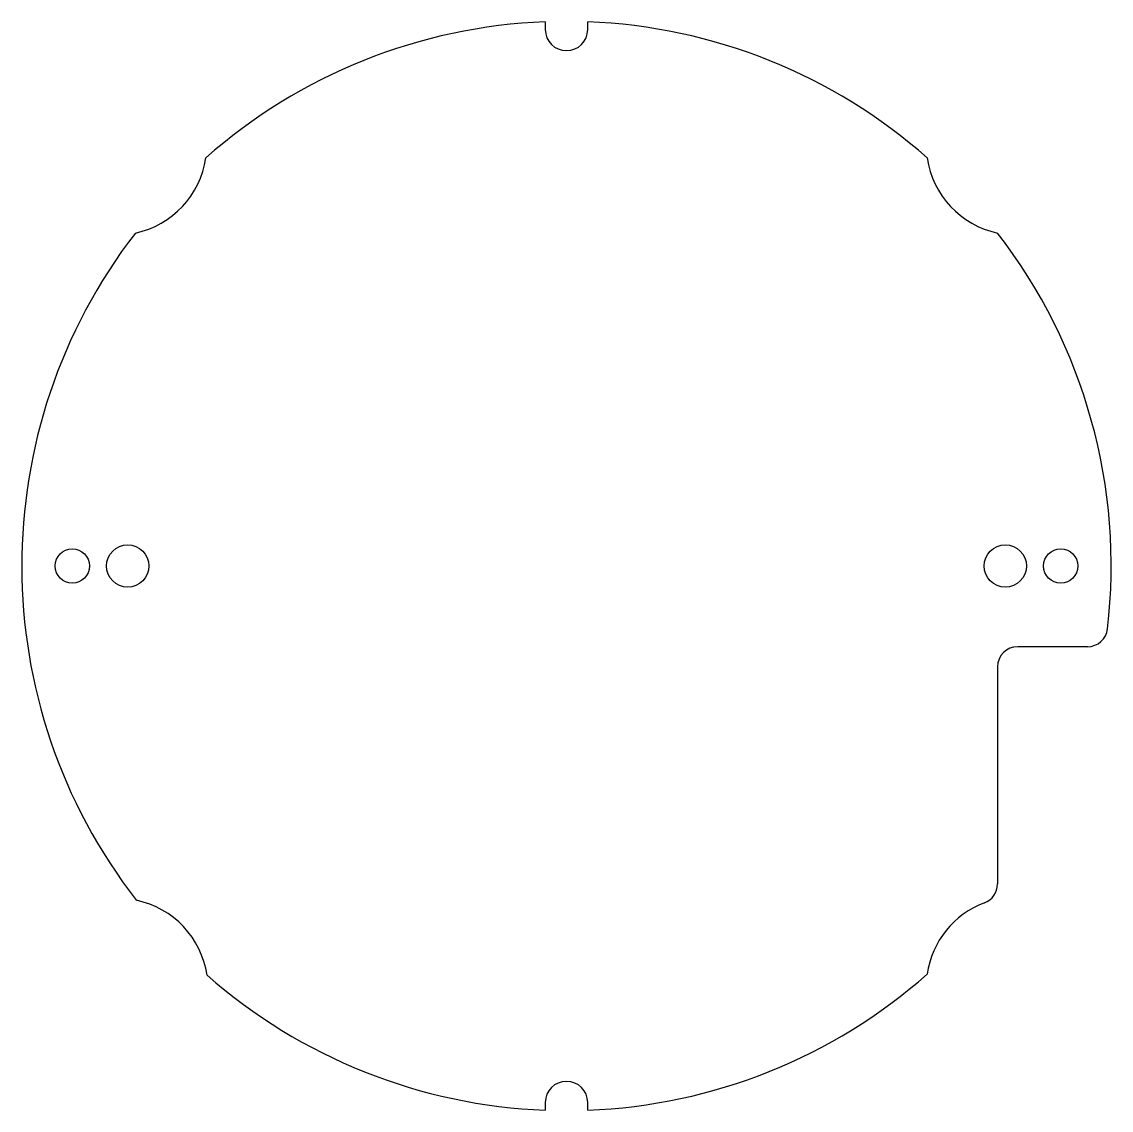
# Model space of a CAD drawing. Extents: x -27 to 27, y -27 to 27.
import ezdxf

# ---------------------------------------------------------------- set-up
doc = ezdxf.new("R2010")
doc.units = 0
doc.layers.get('0').update_dxf_attribs({"linetype": 'CONTINUOUS'})

msp = doc.modelspace()

# ---------------------------------------------------------------- linework, layer by layer
at = {"color": 7, "linetype": 'CONTINUOUS'}
for p, q in [((-1.05, 26.98), (-1.05, 26.6)), ((1.05, 26.6), (1.05, 26.98)), ((25.826, -4), (22.364, -4)), ((21.364, -5), (21.364, -15.762)), ((-1.05, -26.6), (-1.05, -26.98)), ((1.05, -26.98), (1.05, -26.6))]:
    msp.add_line(p, q, dxfattribs=at)
for centre, radius in [((-24.5, 0), 0.85), ((-21.75, 0), 1.05), ((21.75, 0), 1.05), ((24.5, 0), 0.85)]:
    msp.add_circle(centre, radius, dxfattribs=at)
for centre, radius, start, end in [((0, 0), 27, 92.2287, 131.4755), ((0, 26.6), 1.05, 180, 0), ((0, 0), 27, 48.5245, 87.7713), ((-22.286, 20.861), 4.449, 281.945, 351.8383), ((22.286, 20.861), 4.449, 188.1617, 258.055), ((0, 0), 27, 142.3079, 217.8703), ((0, 0), 27, 353.3742, 37.6921), ((25.826, -3), 1, 270, 353.3742), ((22.364, -5), 1, 90, 180), ((20.364, -15.762), 1, 290.6518, 0), ((-22.221, -20.93), 4.449, 8.3399, 78.2332), ((22.286, -20.861), 4.449, 110.6518, 171.8383), ((0, 0), 27, 228.7028, 267.7713), ((0, 0), 27, 272.2287, 311.4755), ((0, -26.6), 1.05, 0, 180)]:
    msp.add_arc(centre, radius, start, end, dxfattribs=at)

doc.saveas('drawing.dxf')
